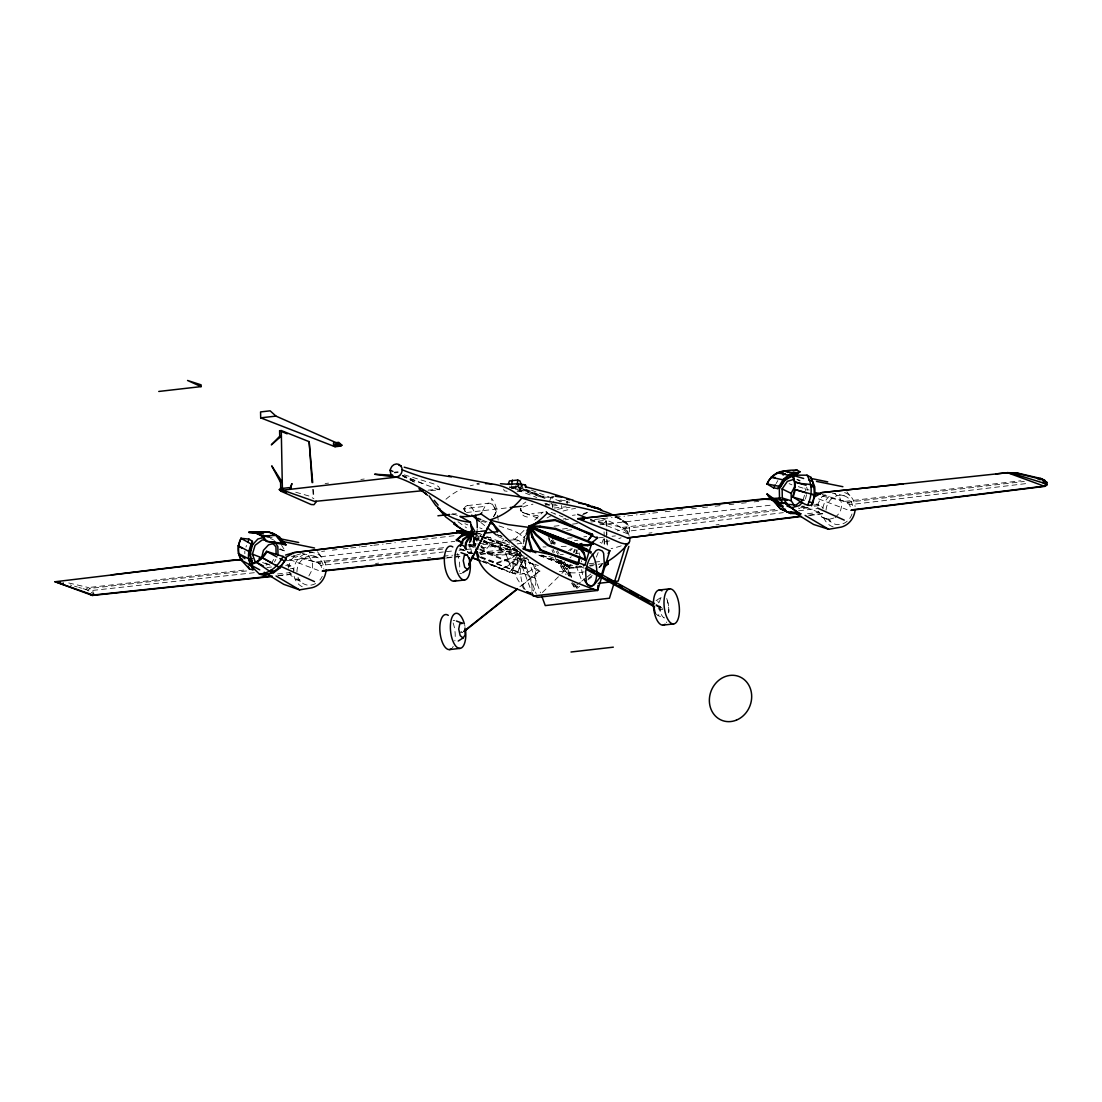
<?xml version="1.0" encoding="UTF-8"?>
<svg xmlns="http://www.w3.org/2000/svg" width="1102" height="1102" viewBox="0 0 1102 1102"><rect width="100%" height="100%" fill="white"/><g stroke="black" fill="none" stroke-linecap="round" stroke-linejoin="round"><path stroke-width="0.75" stroke-dasharray="5 3.75" d="M576.098 553.163L576.442 549.857M576.883 553.19L577.214 549.884M532.142 590.755L531.839 585.176M518.436 551.634L494.206 546.275L494.385 545.435L483.447 541.178M509.634 550.077L509.813 549.237L517.155 550.532M520.02 553.163L517.857 562.984L509.441 572.31L517.1 562.86L519.262 553.039M288.517 568.177L290.308 560.78L295.405 555.284M805.466 499.068L806.526 494.702M803.165 499.633L804.515 495.197M549.361 501.947L551.055 497.126L553.672 496.052M480.155 557.529L517.692 572.117L521.218 562.846L519.841 553.176M517.692 572.117L521.99 562.64L520.612 552.984M245.939 547.06L246.545 545.476M596.375 557.116L598.166 552.57M601.733 543.451L603.51 538.892M573.343 552.295L574.789 549.264M574.018 552.639L575.478 549.609M482.566 511.135L485.032 506.355A17.646 7.507 83.5 0 1 492.787 505.184A17.646 7.507 83.5 0 1 498.283 520.971M493.297 516.783C499.013 511.218 495.707 503.766 491.506 498.352L492.566 504.468L496.313 510.915M493.627 516.742L496.644 510.887M274.481 562.02L275.886 559.375M308.877 575.919L312.472 569.197L312.321 561.703L308.491 555.835L302.182 553.438M776.125 483.53L777.847 480.582M520.309 551.689L514.055 561.579L502.65 569.472L502.016 569.031L513.422 561.138L518.794 552.653M541.302 555.146L569.458 566.07L570.244 564.871M569.458 566.07L571.029 564.899M270.913 563.563L274.398 558.521M655.235 613.249L658.101 615.646L660.167 612.712L660.043 605.687L657.715 600.962M602.009 564.61L599.502 567.186L602.243 565.794M430.758 490.665L439.271 489.825L439.932 489.012L438.637 486.629L433.472 483.778L403.373 474.563M543.837 496.768L542.528 497.429L543.837 496.768L522.1 487.621M835.068 517.692L840.165 512.196L841.969 504.799L839.889 497.828L834.613 493.531L831.197 493.379M542.391 592.532L560.67 574.555M561.896 573.357L564.334 570.96L566.938 572.213A25.415 11.612 -20.5 0 0 569.996 572.751M514.138 540.021L524.442 530.021M534.759 520.02L542.997 512.017M570.299 550.628L572.351 548.631M564.196 561.758L561.634 563.907L564.871 562.116M569.996 557.819L571.277 556.744M522.927 504.151L525.874 501.961M519.882 586.719L539.87 570.822L520.061 587.008M568.577 550.628L571.277 548.534M602.312 524.332L606.362 521.177L605.962 520.268L590.892 522.004M569.844 576.456L566.538 568.866L567.957 567.75L581.209 566.235M571.621 576.704L568.425 569.376L569.693 568.384L581.498 567.034M580.41 582.187L575.134 586.305L573.839 583.316M581.732 581.167L585.685 578.082M587.008 577.049L590.961 573.963M598.882 567.792L601.527 565.725M588.261 578.522L592.229 575.437M579.652 586.305L576.938 588.413L574.211 584.225L576.084 586.953L577.696 586.774L575.891 584.019M587.793 579.955L593.207 575.726M480.651 546.069L487.966 553.893L488.627 553.397L481.326 545.573M480.913 556.689L496.561 562.764L510.749 557.943L518.505 552.102M496.561 562.764L496.961 563.453L511.149 558.631L518.904 552.791M487.966 553.893L525.502 568.48L525.819 560.587C524.194 553.149 522.196 557.047 517.706 555.697M525.502 568.48L525.819 560.587M82.953 588.633L85.777 589.446L88.422 587.545L246.545 569.789M85.777 589.446L87.705 590.217L90.309 588.372L248.653 570.726M656.076 600.645L662.164 596.623A10.91 4.642 83.5 0 0 659.464 607.422A10.91 4.642 83.5 0 0 664.313 617.933L658.101 615.646M825.315 494.77L821.596 497.057L818.015 503.779L818.07 506.782M582.145 515.171L587.958 512.32M265.995 565.078L269.274 564.072M554.017 496.231L551.055 497.126L553.328 498.063L553.824 502.319M296.755 554.912L300.832 553.81M808.193 507.251L801.416 509.096L798.399 508.05M833.718 518.064L828.291 519.538L821.982 517.141L818.152 511.273M472.937 541.041L473.405 544.264L474.163 544.071L475.43 546.551M480.72 557.392L518.45 571.924M479.797 549.016L493.875 554.485L509.482 553.769L518.45 551.441M493.875 554.485L493.999 555.312L509.592 554.595L518.56 552.267M521.218 562.846L521.99 562.64M542.942 512.485L531.825 513.532M517.113 491.74L526.081 490.156M546.95 504.868L549.884 504.165M553.934 508.036L566.056 506.782M565.188 519.827L568.549 519.18M808.427 515.226L822.147 513.532M809.763 515.405L822.795 513.794L802.807 506.204M648.926 533.12L651.985 532.748M716.024 524.91L719.069 524.538M807.504 513.725L819.695 512.237M401.5 541.977L406.115 541.426M412.258 540.696L418.402 539.98M423.016 539.429L456.807 535.407M472.166 533.561L479.852 532.638M373.853 545.256L383.069 544.168M386.141 543.796L395.356 542.707M599.64 518.946L590.273 519.965L622.203 527.417L627.699 531.247L783.357 512.637M798.619 510.805L816.926 508.614M822.299 496.093L844.793 501.382L849.559 504.716L1028.111 483.351M309.331 552.873L312.403 552.515M321.619 551.427L324.691 551.055M332.377 550.16L336.978 549.609M343.121 548.879L349.279 548.162M350.808 547.983L360.023 546.895M361.566 546.702L372.311 545.435M622.203 527.417L776.841 509.331M801.333 506.465L804.405 506.107M813.593 505.033L818.18 504.496L822.051 506.975M844.793 501.382L1020.865 480.789M624.724 528.505L777.599 510.502M800.52 507.802L808.165 506.892M814.282 506.176L820.398 505.46M846.97 502.333L1024.309 481.45M325.131 483.516L328.534 483.131M360.85 479.425L364.252 479.039M518.587 485.913L509.523 486.946L536.743 497.525M515.626 489.343L520.158 488.82L545.779 498.779M467.551 505.584L488.723 503.159M465.223 511.631L463.859 508.78L485.032 506.355M451.365 514.262L458.088 513.491M466.477 512.526L508.49 507.719M557.254 505.515L551.207 506.204L551.152 503.118M475.788 532.969L476.463 534.112L481.753 533.506M554.058 526.219L562.433 525.255M572.475 524.111L577.503 523.533M285.928 560.711L454.892 541.357M473.667 539.209L478.791 538.63M485.61 537.845L492.442 537.06M562.419 529.043L569.238 528.257M599.97 524.745L772.337 505.005M566.759 530.351L573.453 529.58M550.573 543.327L555.697 542.749M574.473 540.6L577.889 540.2M598.372 537.859L603.483 537.266M612.023 536.288L615.439 535.903M553.962 554.637L555.973 559.251L557.791 559.045L568.728 575.836M571.098 564.83L566.042 565.409L571.235 577.352M594.653 562.13L601.389 561.359M572.792 565.629L561.373 566.938L557.929 559.623M589.102 563.756L594.006 563.191M526.357 557.901L514.675 559.21A16.64 5.441 62.3 0 0 513.188 560.105L512.967 567.034A20.263 6.612 62.3 0 0 514.772 573.109L520.599 572.448L536.027 578.44M589.501 565.285L606.072 563.384M589.914 566.07L593.289 565.684M266.891 567.516L271.588 566.993M285.68 565.409L288.807 565.064L290.983 566.001L294.179 570.257M291.341 556.235L316.012 562.006L444.382 547.611M467.868 544.98L477.249 543.933M478.819 543.754L507.003 540.586M508.559 540.407L516.397 539.539L518.904 540.627L521.893 543.369L523.298 547.666M627.727 515.874L637.08 514.841M640.207 514.496L649.56 513.463M652.687 513.119L658.927 512.43M665.167 511.741L671.407 511.052M677.647 510.364L683.887 509.675M691.698 508.807L696.368 508.284M702.608 507.595L708.861 506.906M715.102 506.217L721.342 505.515M729.138 504.661L733.822 504.137M741.618 503.27L746.302 502.746M754.099 501.878L758.782 501.369M287.842 566.359L290.983 566.001M316.012 562.006L318.23 562.97L443.651 549.016M468.736 546.22L475.003 545.518M482.841 544.65L506.369 542.019M515.764 540.972L518.904 540.627M602.753 518.601L612.12 517.582M615.247 517.237L624.6 516.204M254.314 572.696L92.554 590.424L90.447 591.912L93.574 593.62L92.554 590.424L88.422 587.545L67.47 582.669M290.432 568.742L293.573 568.398M318.23 562.97L320.875 565.409L443.362 551.978M446.503 551.634L452.784 550.945M459.066 550.256L463.777 549.746M465.347 549.567L471.628 548.879M481.064 547.846L509.331 544.746M517.182 543.892L521.893 543.369M277.497 573.963L288.504 572.792M375.548 563.466L378.689 563.136M427.424 557.929L430.565 557.584M443.142 556.235L452.564 555.229M454.134 555.064L460.429 554.389M468.281 553.548L473.006 553.039M479.287 552.377L515.433 548.507M278.489 575.423L291.052 574.087M447.205 557.543L459.768 556.207M480.197 554.044L516.328 550.215M277.635 575.864L291.755 574.362M446.241 558.039L461.945 556.386M480.789 554.389L516.907 550.573M428.044 490.17L439.932 489.012M439.271 489.825L404.985 476.959M509.73 487.649L517.003 487.415M511.232 488.406L519.951 488.117L520.02 491.644M516.645 487.442L508.077 486.891M543.782 497.14L553.576 497.291M545.917 507.03L545.848 503.504L556.951 504.427M662.398 608.456L660.429 606.789L656.558 606.83L659.092 609.365L663.225 609.613L655.869 605.59M289.757 572.365L290.584 575.148L295.873 579.445L302.692 579.735M514.675 559.21L517.926 560.463A16.626 5.469 62.5 0 1 520.723 563.026L527.128 572.558M476.946 531.384L479.949 531.674M476.629 531.26L479.769 531.591M844.173 495.79L834.613 493.531M315.392 556.482L303.739 553.92M540.049 571.111L537.129 570.712L533.216 568.343L535.724 568.453L539.87 570.822M459.837 632.19L462.771 632.576L458.432 629.931M267.455 537.06L272.166 537.707M518.45 487.373L524.056 488.227M507.099 491.285L504.289 490.858L503.669 489.15M558.879 500.845L561.731 501.3M565.395 500.818L560.546 500.032L560.615 503.559M517.1 562.86L517.857 562.984M476.849 483.502L479.411 483.985A66.065 58.351 -68.8 0 0 470.251 485.817M816.417 504.082L818.18 504.496M497.236 535.062L502.016 536.178M513.201 538.795L516.397 539.539M287.071 564.651L288.807 565.064M480.844 521.108L486.905 522.623M494.385 545.435L509.813 549.237M457.344 515.337L449.905 513.146M798.344 486.657L809.143 490.046M295.722 492.208L309.91 496.258L313.932 498.807M537.872 518.133L522.472 512.251L520.309 508.628L521.535 511.672M70.252 584.969L71.671 585.369M74.495 586.181L77.319 586.994M78.724 587.407L81.548 588.22M822.133 494.481L849.973 503.091M293.049 555.077L320.889 563.687M499.027 525.943L513.477 530.765A91.039 38.735 83.5 0 1 517.265 532.638M279.247 549.292L283.82 550.752M614.723 516.976L619.283 518.643A91.039 38.68 83.4 0 1 623.071 520.64M797.063 479.37L800.107 480.431M510.997 486.313L541.33 497.277M818.566 498.862L847.121 509.689M262.579 562.543L269.163 565.037M288.944 572.53L291.135 573.371M270.334 538.534L273.31 539.663M289.537 559.499L318.409 570.464M531.316 490.101L560.133 501.286M519.345 487.773L543.851 497.277M590.52 519.359L629.09 534.346C630.785 528.616 628.443 522.789 623.085 520.599M544.801 503.71L549.609 505.584M551.055 512.347L563.026 516.99M482.345 520.116L486.974 521.907M497.277 534.677L504.909 537.638M464.879 523.726L467.868 524.883M497.815 536.509L503.793 538.837L510.185 543.396M548.81 556.29L559.981 560.629A23.528 20.786 -68.8 0 0 581.704 566.552M542.088 555.16L570.23 566.097M538.85 555.146L562.309 564.252M539.291 555.422L568.04 566.593M477.194 532.817L485.128 535.889M486.712 536.509L515.268 547.611M472.124 532.473L480.486 535.737M481.684 536.192L517.141 549.981M471.973 532.542L517.196 550.132M471.808 532.817L517.196 550.297M471.794 532.996L517.017 550.573M472.083 533.313L480.21 536.398M481.657 537.032L516.866 550.642M474.053 537.528L481.877 540.572M483.571 539.994L489.949 544.553L528.285 559.444M481.698 541.413L473.874 538.382L474.838 543.796M483.255 542.019L494.206 546.275M468.846 544.76L478.24 548.41M468.97 545.586L478.351 549.237M479.921 549.843L526.164 567.971M460.581 548.796L473.089 553.659M459.424 548.879L471.932 553.727M502.87 569.252L513.188 573.26A23.528 20.786 -68.8 0 0 535.806 565.96M481.684 561.125L502.65 569.472M482.042 561.51L510.198 572.448M295.873 579.445L300.86 581.388L296.782 578.798L300.846 581.746M479.687 527.844L482.029 528.767M504.33 569.817L482.373 560.229M511.714 572.682L513.188 573.26L505.336 552.433A55.995 49.466 -68.8 0 1 502.264 550.821L482.111 540.779M515.433 486.01L543.01 496.864M499.991 568.136L486.037 562.323M402.368 475.251L424.298 484.136M529.098 562.351A49.342 35.98 41.6 0 1 530.999 563.191L535.131 565.243L529.084 562.475A20.304 15.345 43.2 0 0 527.913 562.061L523.822 560.546L536.316 594.13M789.142 483.64L791.939 484.852M402.23 475.816L416.818 483.199M521.315 559.596L505.336 552.433M529.084 562.475L533.244 564.376M535.131 565.243L534.002 564.72M821.982 517.141L830.219 520.874L826.28 518.601L830.385 521.59M403.222 476.436L405.577 477.524M280.032 548.768L285.446 551.262L281.616 545.394M802.118 506.025L806.485 508.077M270.142 565.243L264.26 562.268M796.994 479.577L799.914 481.064M476.257 537.762L479.177 539.291M475.031 535.751L479.645 538.189M484.233 540.6L513.931 554.719A91.039 38.708 83.5 0 0 517.706 555.752M410.013 479.701L414.049 481.918M656.021 604.378L660.429 606.789M656.048 605.26L661.916 608.483M579.79 565.836L584.198 568.246M617.63 516.907L626.143 522.527L628.939 526.301A83.201 16.447 -1.1 0 1 617.423 530.861M517.265 532.721C522.196 534.801 524.951 539.994 523.257 545.462M87.705 590.217L88.904 590.961M458.019 521.756L466.532 527.83M475.045 533.905L479.315 536.949M465.333 511.755L463.859 508.78L467.771 511.934M480.789 522.444L485.996 526.646M822.381 507.278L823.194 508.366M524.111 589.171L517.706 579.638A20.208 6.543 62.4 0 1 514.772 573.109M846.887 491.795L849.876 495.611M317.486 551.771L321.357 556.744M571.415 577.145L560.642 560.642L559.031 560.835L568.908 575.96M555.973 559.251L566.015 574.638M571.483 583.027L575.134 588.62L572.489 582.545M552.639 539.649L556.055 545.394M567.131 564.072L569.693 568.384M551.703 540.352L555.119 546.124M564.527 561.979L567.957 567.75M551.386 540.627L553.08 543.506M557.35 550.683L559.058 553.562M564.169 562.185L568.425 569.376M548.576 538.575L551.992 544.347M556.276 551.551L557.984 554.444M561.4 560.202L566.538 568.866M519.662 551.716L525.158 561.097M510.749 557.943L511.149 558.631M474.866 536.66L477.993 542.019M474.204 537.156L476.546 541.178M473.405 544.264L475.086 547.584M553.094 549.388L554.471 552.309M574.803 584.032L576.084 586.953M547.777 534.966L551.758 544.099M551.964 550.022L553.3 553.108M576.181 565.822L582.159 581.87M528.023 559.251L540.517 592.807M516.08 550.105L531.384 591.237M804.859 488.034L805.865 490.762M849.559 504.716L850.248 506.81M627.699 531.247L629.104 535.544M320.875 565.409L321.564 567.53M806.609 487.056L807.587 490.335M579.06 552.791L579.9 555.876M475.348 545.476L473.736 539.002M567.461 502.898L567.02 501.079L567.089 504.606M475.389 546.427L473.722 539.153L475.21 545.338M473.722 539.153L475.141 545.077M475.155 545.104L473.047 536.275L475.017 544.567L473.888 539.787M471.835 553.659L470.031 544.416L469.287 544.278L471.091 553.521M509.482 553.769L509.592 554.595M473.708 540.848L474.163 544.071M313.299 489.371L314.042 497.884M312.692 489.357L313.436 497.856M606.362 521.177L607.064 538.341M607.133 540.063L607.422 546.923M605.962 520.268L606.389 530.572M606.458 532.294L606.679 537.445M606.747 539.153L607.023 546.027M604.075 531.922L604.282 536.908M604.351 538.561L604.626 545.201M604.075 539.429L604.337 546.069M561.607 505.474L561.648 507.815M552.322 504.551L552.391 508.077M520.103 485.748L520.158 488.82M403.387 475.32L403.401 476.353M244.809 551.22L244.837 553.7M524.745 541.027L524.056 536.743L524.07 541.468M525.268 589.735A17.646 7.507 83.5 0 1 520.667 569.266A17.646 7.507 83.5 0 1 527.417 557.97M532.665 563.37A17.646 7.507 83.5 0 1 533.203 591.071M463.859 508.78A17.646 7.507 83.5 0 1 474.769 513.009M477.207 529.167A17.646 7.507 83.5 0 1 476.463 534.112M600.521 518.257A83.201 73.49 -68.8 0 1 629.09 534.346M563.205 519.097A83.201 73.49 -68.8 0 1 565.973 518.326M621.06 537.817A83.201 16.447 -1.1 0 1 618.787 538.534M609.502 540.917A83.201 16.447 -1.1 0 1 600.108 542.694M566.221 546.275A83.201 16.447 -1.1 0 1 560.078 546.578M546.096 546.923A83.201 16.447 -1.1 0 1 542.997 546.936M309.483 552.598A18.087 15.979 -68.8 0 1 325.985 566.8M302.251 586.746A18.087 15.979 -68.8 0 1 293.559 571.084A18.087 15.979 -68.8 0 1 303.463 554.554M296.948 572.076A14.932 13.183 -68.8 0 1 310.089 555.904A14.932 13.183 -68.8 0 1 323.795 569.004M322.252 576.277A14.932 13.183 -68.8 0 1 319.842 580.079M315.613 583.55A14.932 13.183 -68.8 0 1 298.008 577.407M844.628 492.58A18.087 15.979 -68.8 0 1 855.083 506.465M833.167 526.88A18.087 15.979 -68.8 0 1 822.891 514.414M822.863 508.201A18.087 15.979 -68.8 0 1 832.175 494.164M826.045 510.102A14.932 13.183 -68.8 0 1 839.118 495.308A14.932 13.183 -68.8 0 1 852.769 506.948M852.011 513.959A14.932 13.183 -68.8 0 1 839.889 524.552A14.932 13.183 -68.8 0 1 827.216 517.113M453.156 620.55A10.91 4.642 83.5 0 1 454.892 620.481M453.129 622.988A17.646 7.507 83.5 0 1 454.85 640.896M453.197 646.392A17.646 7.507 83.5 0 1 452.399 647.687M464.7 625.178A17.646 7.507 83.5 0 1 464.975 626.377M667.344 600.989A10.91 4.642 83.5 0 1 668.625 612.891M666.724 598.524A17.646 7.507 83.5 0 1 668.611 615.329M666.806 621.927A17.646 7.507 83.5 0 1 666.421 622.616M461.586 573.412A10.91 4.642 83.5 0 1 459.851 573.481M457.275 553.548A17.646 7.507 83.5 0 1 459.548 571.415M467.441 551.331A17.646 7.507 83.5 0 1 467.854 552.336M615.619 516.425A83.201 73.49 -68.8 0 1 628.939 526.301M527.142 533.809A83.201 73.49 -68.8 0 0 523.119 538.423A83.201 16.447 -1.1 0 0 527.569 538.616M547.047 517.968A83.201 73.49 -68.8 0 1 554.912 514.042M563.053 511.066A83.201 73.49 -68.8 0 1 575.561 508.477M586.677 536.495A83.201 16.447 -1.1 0 1 583.853 536.812M572.131 537.845A83.201 16.447 -1.1 0 1 567.599 538.148M602.202 563.659A25.015 4.036 -73 0 1 599.226 567.089M621.225 545.848A83.201 16.447 -1.1 0 1 611.1 548.631M578.385 553.438A83.201 16.447 -1.1 0 1 575.423 553.686M563.315 554.471A83.201 16.447 -1.1 0 1 560.229 554.609M445.966 499.234A66.065 58.351 -68.8 0 1 461.449 489.109M523.726 560.284A77.691 25.498 62.5 0 1 521.191 559.265M564.32 570.946A25.015 20.001 42.4 0 1 556.345 571.304M583.991 571.883A35.333 16.144 -20.5 0 1 570.051 572.696M538.341 565.643A80.294 66.437 48.5 0 1 535.352 564.403M587.669 512.292A36.256 7.163 -1.1 0 1 583.302 513.532M575.272 514.978A36.256 7.163 -1.1 0 1 572.406 515.337M537.955 515.681A36.256 7.163 -1.1 0 1 521.053 508.408M523.092 507.058A36.256 7.163 -1.1 0 1 532.941 504.193M566.318 502.099A36.256 7.163 -1.1 0 1 569.624 502.264M527.417 517.045A34.066 12.232 -29 0 1 522.072 513.959M557.516 509.317A34.024 5.331 -11 0 1 570.065 507.251M527.169 572.53A20.235 6.653 62.5 0 1 531.894 585.217M582.572 574.541A17.646 7.507 83.5 0 1 581.512 568.095M581.484 561.868A17.646 7.507 83.5 0 1 581.594 560.725M489.949 544.553A23.528 20.786 -68.8 0 1 479.522 553.741M499.909 549.388A23.528 20.786 -68.8 0 1 503.793 538.837M523.973 512.926L522.472 512.251L523.973 512.926M617.63 517.623L616.266 516.797L624.944 522.789L617.63 517.623"/><path stroke-width="1.5" d="M291.121 487.415L282.608 488.393L282.773 490.17L316.081 501.92L314.015 504.688L311.122 504.523L280.996 491.23L279.316 489.632L280.927 487.663L282.374 488.117L281.272 430.565L279.605 430.758L279.743 437.48M850.854 510.336L1044.682 486.368L1046.79 484.88L1043.236 482.965L1043.318 479.769L1018.124 473.557L1007.435 472.675L995.85 473.915M1045.04 483.695L1045.151 480.555L1040.77 478.475L1016.815 472.896L1007.435 472.675L1044.682 486.368L1046.79 484.88L1046.9 482.373L1043.318 479.769M597.904 585.424L597.615 590.452L537.514 597.339C514.055 586.278 479.026 580.782 475.981 549.044M241.283 560.133L249.52 569.073L252.964 569.762L253.143 566.703L241.283 560.133L238.652 553.232L238.5 545.642L240.87 538.299L248.942 539.098L252.413 541.344L252.289 546.261M465.044 548.507L465.609 542.556L471.863 532.665L472.551 532.955L470.761 541.137M465.747 548.204L466.229 542.997L472.496 533.106L471.863 532.665L469.645 542.639M517.251 484.687L517.72 480.045L509.427 480.954L508.297 484.164M532.693 551.523L531.922 551.496L527.954 537.9L529.112 526.315L529.883 526.343L528.726 537.928L532.693 551.523L535.82 552.736M529.552 525.902L529.456 526.756L539.98 527.059L555.642 529.373L593.179 543.947L593.262 543.093L555.725 528.519L540.063 526.205L529.552 525.902L529.607 526.728L539.773 522.568L555.077 520.419L592.614 535.007L587.6 541.151L592.408 534.208L554.871 519.621L539.553 521.783L529.401 525.929L577.627 544.608L584.239 553.025L585.107 560.023L547.57 545.449L535.806 535.035L529.194 526.618L529.8 526.026L536.426 534.442L548.176 544.856L585.713 559.444M539.98 527.059L540.063 526.205M555.642 529.373L555.725 528.519M593.179 543.947L587.807 545.642L577.283 545.325L577.365 544.471L587.889 544.787L593.262 543.093L607.285 549.76A77.691 36.435 -74 0 0 609.833 550.697L597.615 590.452C557.171 577.117 519.841 555.973 492.332 522.72L497.622 531.687L484.398 533.203M587.807 545.642L587.889 544.787M248.776 532.349L255.499 532.845L261.601 535.944L266.326 541.275L285.969 544.911L279.261 538.148C273.682 529.621 258.157 531.908 248.776 532.349L258.405 533.547M511.535 484.852L512.389 480.059M282.374 488.117L280.707 487.91L282.594 489.26L280.996 491.23L282.773 490.17L282.608 488.393M591.512 543.92L584.942 565.037L559.664 556.455L524.759 549.099L529.07 527.403A77.374 68.338 -68.8 0 0 547.129 513.201M456.669 531.687L456.848 530.847L461.986 530.654L472.276 532.473L472.083 533.313L461.807 531.508L456.669 531.687L464.493 534.732M461.807 531.508L461.986 530.654M811.54 505.79C815.356 496.423 814.943 486.574 810.989 477.373L806.995 475.182L792.186 475.155L794.542 481.96L794.68 489.536L792.6 496.988C798.978 499.853 812.615 512.582 813.51 499.674M577.971 563.604L579.624 556.978M578.963 549.388L577.696 544.746L529.125 526.481L532.073 537.308L540.159 550.132L577.696 564.706L580.231 557.226M793.123 497.277L795.327 489.632L814.97 495.101L813.758 498.917M807.573 505.143C812.243 495.542 812.67 484.481 806.995 475.182M255.416 562.364L252.399 554.154L255.085 545.297L262.221 539.925L265.527 540.173M626.074 544.168L609.447 598.234L545.27 605.59L541.702 596.003M628.843 546.413L618.181 581.085L598.276 583.371M250.664 551.303L250.512 559.802L251.986 563.687M250.953 550.38L251.835 547.639M93.574 593.62L92.348 595.452L55.1 581.746L242.55 559.293M248.942 539.098L247.785 542.267M250.829 564.858C246.242 557.447 249.107 548.644 252.413 541.344M241.145 538.327C237.095 545.242 237.054 553.755 241.572 560.45M315.916 501.038L315.695 502.016M1044.889 481.354L1046.9 482.373L1045.44 485.982L851.722 509.882M460.002 545.986L462.923 539.36L471.973 532.542L472.441 533.795M460.65 546.124L463.336 540.049L472.386 533.23L472.124 532.473L461.655 535.186L456.338 539.897L462.716 543.162M526.976 530.696L529.167 526.15L577.668 545.077L576.98 544.732M526.191 534.057L529.842 526.494L529.167 526.15M538.589 531.439L538.961 530.654L529.69 525.929L529.318 526.715L552.997 538.162L590.534 552.736L590.92 551.964L586.787 549.237L577.517 544.512L577.131 545.283L590.534 552.736M552.997 538.162L553.369 537.377L590.92 551.964M586.402 550.008L586.787 549.237M609.833 550.683L608.869 552.515M456.462 540.724L461.779 536.013L472.235 533.299L470.471 522.155L459.92 516.425A44.149 21.406 -21.6 0 0 469.934 516.301A44.149 21.406 -21.6 0 0 481.078 514L481.822 512.568M469.108 563.645L491.781 519.703M468.681 565.064L492.112 519.676M794.349 505.529L791.277 500.831L791.14 493.352L794.721 486.629M600.108 577.365L593.978 584.983A16.682 7.879 -74 0 1 591.209 586.03L587.889 584.763A16.599 7.838 -73.9 0 1 586.278 582.049L585.658 571.855A20.208 9.56 -73.8 0 1 587.201 564.816A20.263 9.519 -73.8 0 1 589.887 558.218L596.017 550.614A16.64 7.81 -73.8 0 1 598.772 549.581L602.064 550.835A16.626 7.797 -74.1 0 1 603.662 553.535L604.295 563.728A20.235 9.574 -74.1 0 1 601.582 574.238M775.271 484.976L773.521 487.828L766.937 483.943C771.979 472.111 785.561 469.727 797.049 470.113L800.024 471.794C795.451 475.857 787.958 475.237 784.39 481.037M767.171 484.081C769.954 476.684 776.607 471.491 784.528 471.009M800.024 471.794L789.831 474.287L783.467 479.081L777.723 488.585L773.521 487.828M777.723 488.585L780.684 486.602L784.128 481.436M629.146 537.349C631.625 542.212 627.437 545.297 623.525 543.575A91.039 38.694 83.4 0 1 619.751 542.542C586.484 529.043 556.854 507.361 521.783 498.145A66.065 58.351 -68.8 0 0 485.555 483.626M801.981 500.528L796.043 505.005L787.792 504.372L782.296 498.021L782.131 488.93L787.351 481.354L793.895 479.342M282.994 556.414C278.448 565.905 270.224 573.15 259.452 574.128L249.383 564.252L256.063 562.089L262.014 557.598L266.519 551.358L282.994 556.414L286.231 558.549L280.032 567.888L273.668 572.668L263.929 575.34L259.452 574.128M462.785 572.654L467.565 569.61L469.645 566.662L469.507 559.637L467.193 554.926L460.98 552.667M458.239 641.033L463.033 637.989L465.099 635.055L464.975 628.03M267.097 551.523C263.392 558.122 257.372 563.411 249.741 564.596M286.231 558.549C281.382 567.296 273.448 572.806 263.929 575.34M776.979 504.413L780.188 508.628L790.575 513.463L800.837 513.835L791.58 512.389L790.575 513.463L780.188 508.628L767.364 494.233M802.463 502.305L799.446 505.556L791.456 507.733L786.993 506.038M585.107 560.023L584.239 553.025M596.94 536.839A23.528 20.786 -68.8 0 1 597.243 538.244L594.956 540.2A55.995 49.466 -68.8 0 1 591.953 542.515L593.165 543.107M463.914 631.226L517.224 588.84M464.094 631.515L517.403 589.129M604.061 567.268L608.125 564.1L607.987 560.67M783.109 475.058L785.271 473.433M340.711 446.09L341.868 445.208L338.713 442.343L333.507 442.935L333.562 446.158L341.868 445.208L275.955 416.101L270.155 410.826L260.568 411.928L260.692 417.851L335.049 446.737L340.711 446.09L338.562 444.134L335.008 444.547L335.049 446.737M472.51 532.638L471.849 533.148L473.419 535.82M785.478 509.289L783.77 509.799M285.101 557.805L293.89 552.681L459.686 532.514M814.171 497.195L822.12 492.58L1007.807 472.675M771.138 498.531L577.751 518.656L627.424 537.955L799.267 516.356M532.073 537.308L532.817 537.005L540.917 549.829L578.454 564.403M540.159 550.132L540.917 549.829M577.283 545.325L529.194 526.618L577.434 545.297L581.787 543.52M285.597 555.05L294 552.557L460.801 532.128M797.049 470.113L793.22 471.064M814.626 494.55L822.037 492.553L903.351 483.861M264.273 537.266L257.882 539.016L251.876 545.49L249.755 554.223L252.193 562.433M273.957 543.369L268.53 544.843L263.433 550.339L261.642 557.75L252.399 554.154M787.269 472.455L788.577 472.138M266.133 573.508L283.724 584.335L299.606 589.887L310.158 588.055A18.087 15.979 -68.8 0 0 326.068 569.886M794.432 512.526L813.552 524.456L828.676 529.277L839.242 527.459A18.087 15.979 -68.8 0 0 855.124 509.551M467.193 554.926L464.328 555.408L463.253 560.684L464.7 567.213L467.565 569.61M627.424 537.955L801.429 516.439M111.343 574.872L235.208 559.802L242.399 560.147M1037.698 478.833L1040.77 478.475L1044.476 480.968M1039.599 479.645L1042.657 479.287M158.771 391.458L201.101 386.609L201.06 384.832L187.56 380.465L201.101 386.609M260.692 417.851L275.955 416.101M312.706 482.552L309.152 441.668L312.1 482.552M394.654 472.524L397.836 472.152M282.773 490.17L396.61 477.125M437.921 515.791L449.685 514.455M510.171 507.526L521.935 506.176M464.328 533.244L474.108 532.128M480.61 531.371L485.5 530.82M454.024 581.195L464.617 579.983M593.262 589.102L533.148 595.989L531.977 592.821M659.148 590.038L669.727 588.826M449.492 649.588L460.071 648.375M663.101 625.123L673.68 623.911A17.646 7.507 83.5 0 0 677.179 596.953A17.646 7.507 83.5 0 0 664.258 598.248A17.646 7.507 83.5 0 0 673.666 623.911M571.001 652.012L613.332 647.163M1013.702 473.226L1016.815 472.896L1018.124 473.557L1018.152 475.182L1043.236 482.965M272.208 576.084L93.091 595.066L55.1 581.746L59.976 581.856M323.079 570.698L444.065 557.874M271.354 576.525L92.348 595.452L90.336 594.433M322.197 571.153L444.671 558.204M315.985 501.286L422.948 490.679M248.68 559.968L250.512 559.802L238.294 553.424L244.947 558.686M249.617 558.879L252.454 558.7M590.052 506.576L592.724 506.603M780.795 498.035L772.75 498.448M509.661 484.122L518.381 483.847L525.392 484.908L526.012 486.629M555.353 496.231L561.621 497.14M783.178 472.717L777.075 472.662L790.864 475.761L789.831 474.287M270.761 533.409L272.924 533.492L273.172 535.049M527.954 537.9L528.726 537.928M794.074 476.835L790.864 476.711L783.563 481.216L779.321 489.15L779.5 497.98L783.109 503.518M782.503 500.06L772.957 499.619M785.671 500.212L787.255 500.294M249.562 560.477L252.427 560.615M771.359 499.537L761.826 499.082L578.247 518.849L584.267 519.414M392.684 475.224L374.611 474.246L396.004 477.194M779.637 503.063L767.13 494.013C770.215 500.859 777.792 503.903 785.147 503.27M775.298 477.497L770.987 477.249L784.913 480.238L783.467 479.081M249.121 532.335L269.04 531.977L279.44 536.812L285.969 544.911M259.066 558.425L261.119 558.562M530.131 593.014L526.894 591.746M500.473 483.723L509.716 484.398M800.837 513.835L797.862 512.458L786.98 512.086L777.681 502.333L771.593 499.234L781.304 506.273M797.862 512.458L784.693 502.939L777.681 502.333L783.246 506.355M402.189 469.81C468.997 496.644 542.749 494.192 610.921 515.708M528.643 527.362L507.898 524.593L491.409 520.475M577.751 518.656L584.019 519.317M587.545 506.204L588.468 506.314M263.53 533.85L255.499 532.845L262.056 535.544L266.904 541.371M269.632 536.949L261.601 535.944L275.844 535.434L282.746 544.044M266.326 541.275L283.999 543.493M811.003 478.433L827.767 481.891M795.327 489.632L806.168 492.856M280.266 538.809L298.697 542.487M55.1 581.746L60.665 582.559M816.486 481.395L842.892 486.712M448.624 475.775L491.602 483.971M472.193 557.777L472.331 556.179M784.073 471.036L797.82 473.695M766.937 483.943L780.684 486.602M281.478 541.275L314.566 548.025M248.529 551.854L250.361 552.226L238.156 545.669L242.137 548.41M566.552 499.151L569.638 499.812M592.105 507.113L599.46 508.876M525.613 486.85L549.016 492.718L573.343 500.308M451.365 476.89L422.824 472.303L404.158 467.179M1007.435 472.675L1018.152 475.182M593.73 507.306L600.218 509.096M572.627 500.515L589.171 505.46M597.436 508.27L592.601 507.003L601.802 509.895M815.659 492.635L820.508 494.013M792.186 475.155L803.661 478.475M808.592 479.893L811.871 480.844M806.03 485.266L795.176 481.877C799.859 485.541 816.017 481.326 814.888 490.404M810.948 486.685L814.819 487.001L810.989 477.373M811.1 494.275L814.97 495.101L814.915 491.396M792.6 496.988L804.088 500.308M809.006 501.727L812.284 502.664M782.296 498.021L791.277 500.831M592.242 506.424L598.744 508.477M258.639 531.784L261.629 532.789M396.334 477.014C423.058 485.817 444.202 505.363 469.948 516.287M456.448 621.046L462.647 623.305L459.796 623.801L458.721 629.077L460.168 635.592L463.033 637.989M281.272 430.565L309.152 441.668M577.668 514.372L587.311 518.105M477.717 518.312L480.803 519.51M490.059 523.106L493.145 524.304M525.654 549.939L530.351 551.758M456.848 530.847L466.242 534.498M456.338 539.897L462.592 542.336M472.937 557.929L479.191 560.353M471.904 557.736L480.486 560.904M398.786 465.127L401.472 466.187M1045.95 484.536L1046.79 484.88M389.832 470.168L392.973 471.436M279.605 430.758L287.167 433.83M517.72 480.045L519.992 480.968L521.88 486.478L521.535 485.348M279.316 489.632L285.955 492.401M280.06 566.029L314.483 581.622M844.27 520.13L817.574 508.091M597.243 538.244L547.129 513.188A23.528 20.786 -68.8 0 0 546.275 511.727M538.961 530.654L553.369 537.377M782.131 488.93L791.14 493.352M790.437 511.81L791.58 512.389M278.117 537.569L279.261 538.148M524.097 549.333L524.084 546.964M266.519 551.358L276.905 556.951M279.88 558.549L284.33 560.946M272.401 563.205L262.014 557.598L280.032 567.888L275.376 564.803M263.488 566.084L256.063 562.089L269.797 571.318L273.668 572.668L273.875 571.676L270.899 570.078M249.383 564.252L259.769 569.858M264.218 572.255L267.194 573.853M828.676 529.277L805.121 515.405M299.606 589.887L276.051 576.002M586.994 566.483L654.547 603.565M591.43 569.789L594.364 571.401M597.298 573.012L600.232 574.624M607.574 578.66L616.39 583.495M619.324 585.107L622.258 586.719M629.614 590.741L638.416 595.59M641.35 597.201L648.706 601.224M586.057 568.136L653.61 605.218M587.132 569.858L654.698 606.954M240.87 538.299L252.73 544.884M440.345 509.358L435.703 505.405L429.077 495.9M464.824 531.274L453.955 523.863A23.528 20.786 -68.8 0 1 454.63 522.431M481.078 514L489.756 519.951A66.065 58.351 -68.8 0 0 521.783 498.145M457.55 525.737L445.704 516.934L437.769 507.76A66.065 58.351 -68.8 0 0 470.471 522.155M470.788 530.875L472.923 532.39M784.693 502.939L798.578 512.995M418.898 488.723L426.157 494.04M471.67 515.089L479.48 521.384M487.291 527.693L496.41 535.049M424.532 492.69L427.507 495.294M767.13 494.013L773.756 500.198L778.604 502.994M271.56 541.826L275.955 546.909L276.106 554.485M438.141 505.115L434.229 500.349M579.859 548.796L583.633 553.603M479.026 557.02L476.959 551.95M274.219 541.041L277.842 546.592L278.007 555.422M475.127 531.839L471.174 525.144L473.281 535.751M462.923 539.36L463.336 540.049M477.194 551.73L477.621 552.557M251.146 565.56L252.964 569.762M248.239 566.097L249.52 569.073M607.739 563.191L608.125 564.1M794.101 478.929L792.696 475.155M794.253 479.342L795.286 487.153M592.408 534.208L592.614 535.007M577.214 544.498L577.434 545.297M554.871 519.621L555.077 520.419M539.553 521.783L539.773 522.568M529.883 526.177L532.817 537.005M473.102 536.426L472.469 533.878A77.374 68.338 -68.8 0 1 453.955 523.863M653.789 606.734L655.235 613.249M473.02 536.013L472.565 532.789L471.794 532.996L472.248 536.206M461.655 535.186L461.779 536.013M525.392 484.908L525.434 487.263M518.381 483.847L518.436 486.189M280.583 481.188L280.707 487.91M63.2 582.93L63.227 584.556M524.772 547.322L524.772 549.678M451.503 648.665A17.646 7.507 83.5 0 1 439.987 632.176A17.646 7.507 83.5 0 1 448.28 615.357M465.567 630.082A17.646 7.507 83.5 0 1 456.958 647.26A17.646 7.507 83.5 0 1 451.517 618.663A17.646 7.507 83.5 0 1 464.41 624.007M665.112 624.2A17.646 7.507 83.5 0 1 653.582 607.698A17.646 7.507 83.5 0 1 661.889 590.879M456.035 580.272A17.646 7.507 83.5 0 1 444.519 563.783A17.646 7.507 83.5 0 1 452.826 546.964M469.507 557.984A17.646 7.507 83.5 0 1 463.694 579.955A17.646 7.507 83.5 0 1 455.057 555.463A17.646 7.507 83.5 0 1 466.518 549.512M629.242 542.377A83.201 73.49 -68.8 0 1 605.673 562.626M600.37 510.226A83.201 73.49 -68.8 0 1 613.194 515.116M608.18 553.466A49.342 3.623 -69.3 0 1 608.524 552.805M578.605 503.091A36.256 7.163 -1.1 0 1 592.27 507.292M530.282 592.972A17.646 7.507 83.5 0 1 526.935 591.65M591.981 553.975A17.646 7.507 83.5 0 1 595.7 580.547A17.646 7.507 83.5 0 1 584.088 579.142M497.884 530.572A17.646 7.507 83.5 0 1 497.622 531.687M475.554 515.226A17.646 7.507 83.5 0 1 477.262 527.762M584.942 565.037A23.528 20.786 -68.8 0 1 583.357 565.849M524.759 549.099A23.528 20.786 -68.8 0 1 522.816 548.782M291.837 483.723L290.184 489.316L291.837 483.723M279.715 436.268L271.326 444.864L281.354 436.089L279.715 436.268M282.236 482.221L280.597 482.4L271.726 465.87L282.236 482.221M736.425 720.116A23.528 20.786 -68.8 0 0 745.172 680.444A23.528 20.786 -68.8 0 0 709.963 694.839A23.528 20.786 -68.8 0 0 736.425 720.116M399.544 475.609A6.653 5.882 -68.8 0 0 398.841 464.383A6.653 5.882 -68.8 0 0 390.232 471.477A6.653 5.882 -68.8 0 0 399.544 475.609"/></g></svg>
